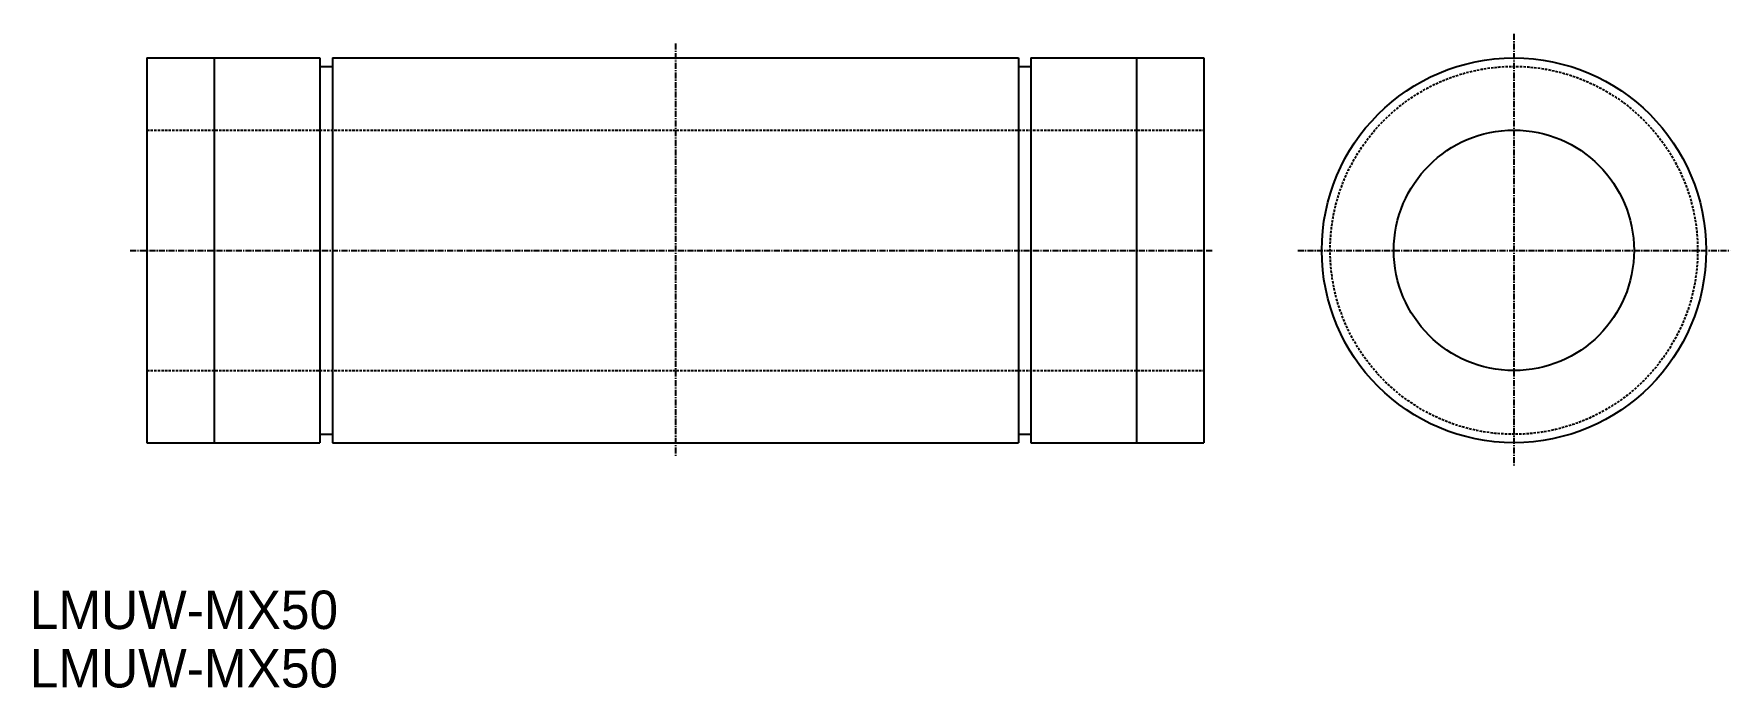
# Model space of a CAD drawing. Extents: x 238 to 591, y -117 to 19.
import ezdxf

# ---------------------------------------------------------------- set-up
doc = ezdxf.new("R2010")
doc.units = 0
doc.linetypes.add('CENTER', pattern=[2, 1.25, -0.25, 0.25, -0.25])
doc.linetypes.add('DASHED', pattern=[0.75, 0.5, -0.25])
doc.layers.get('0').update_dxf_attribs({"linetype": 'CONTINUOUS'})
doc.layers.add('CENTER', color=1, linetype='CENTER')

msp = doc.modelspace()

# ---------------------------------------------------------------- linework, layer by layer
at = {"color": 7, "linetype": 'CONTINUOUS'}
for p, q in [((261.52, 14.11), (297.52, 14.11)), ((261.52, 14.11), (261.52, -65.89)), ((275.52, 14.11), (275.52, -65.89)), ((297.52, 14.11), (297.52, -65.89)), ((297.52, 12.36), (300.12, 12.36)), ((300.12, 14.11), (442.92, 14.11)), ((300.12, 14.11), (300.12, -65.89)), ((442.92, 14.11), (442.92, -65.89)), ((442.92, 12.36), (445.52, 12.36)), ((445.52, 14.11), (481.52, 14.11)), ((445.52, 14.11), (445.52, -65.89)), ((467.52, 14.11), (467.52, -65.89)), ((481.52, 14.11), (481.52, -65.89)), ((261.52, -65.89), (297.52, -65.89)), ((297.52, -64.14), (300.12, -64.14)), ((300.12, -65.89), (442.92, -65.89)), ((442.92, -64.14), (445.52, -64.14)), ((445.52, -65.89), (481.52, -65.89))]:
    msp.add_line(p, q, dxfattribs=at)
at = {"color": 3, "linetype": 'DASHED'}
for p, q in [((261.52, -0.89), (481.52, -0.89)), ((261.52, -50.89), (481.52, -50.89))]:
    msp.add_line(p, q, dxfattribs=at)
at = {"color": 7, "linetype": 'CONTINUOUS'}
for radius in [40, 25]:
    msp.add_circle((546.09, -25.89), radius, dxfattribs=at)
at = {"color": 3, "linetype": 'DASHED'}
msp.add_circle((546.09, -25.89), 38.25, dxfattribs=at)
at = {"layer": 'CENTER', "color": 1, "linetype": 'CENTER'}
for p, q in [((546.09, 19.11), (546.09, -70.89)), ((371.52, 17.11), (371.52, -68.89)), ((258.02, -25.89), (483.52, -25.89)), ((501.09, -25.89), (591.09, -25.89))]:
    msp.add_line(p, q, dxfattribs=at)

# ---------------------------------------------------------------- texts
for p in [(237.11, -104.64), (237.11, -116.79)]:
    msp.add_text('LMUW-MX50', height=8).set_placement(p)

doc.saveas('drawing.dxf')
